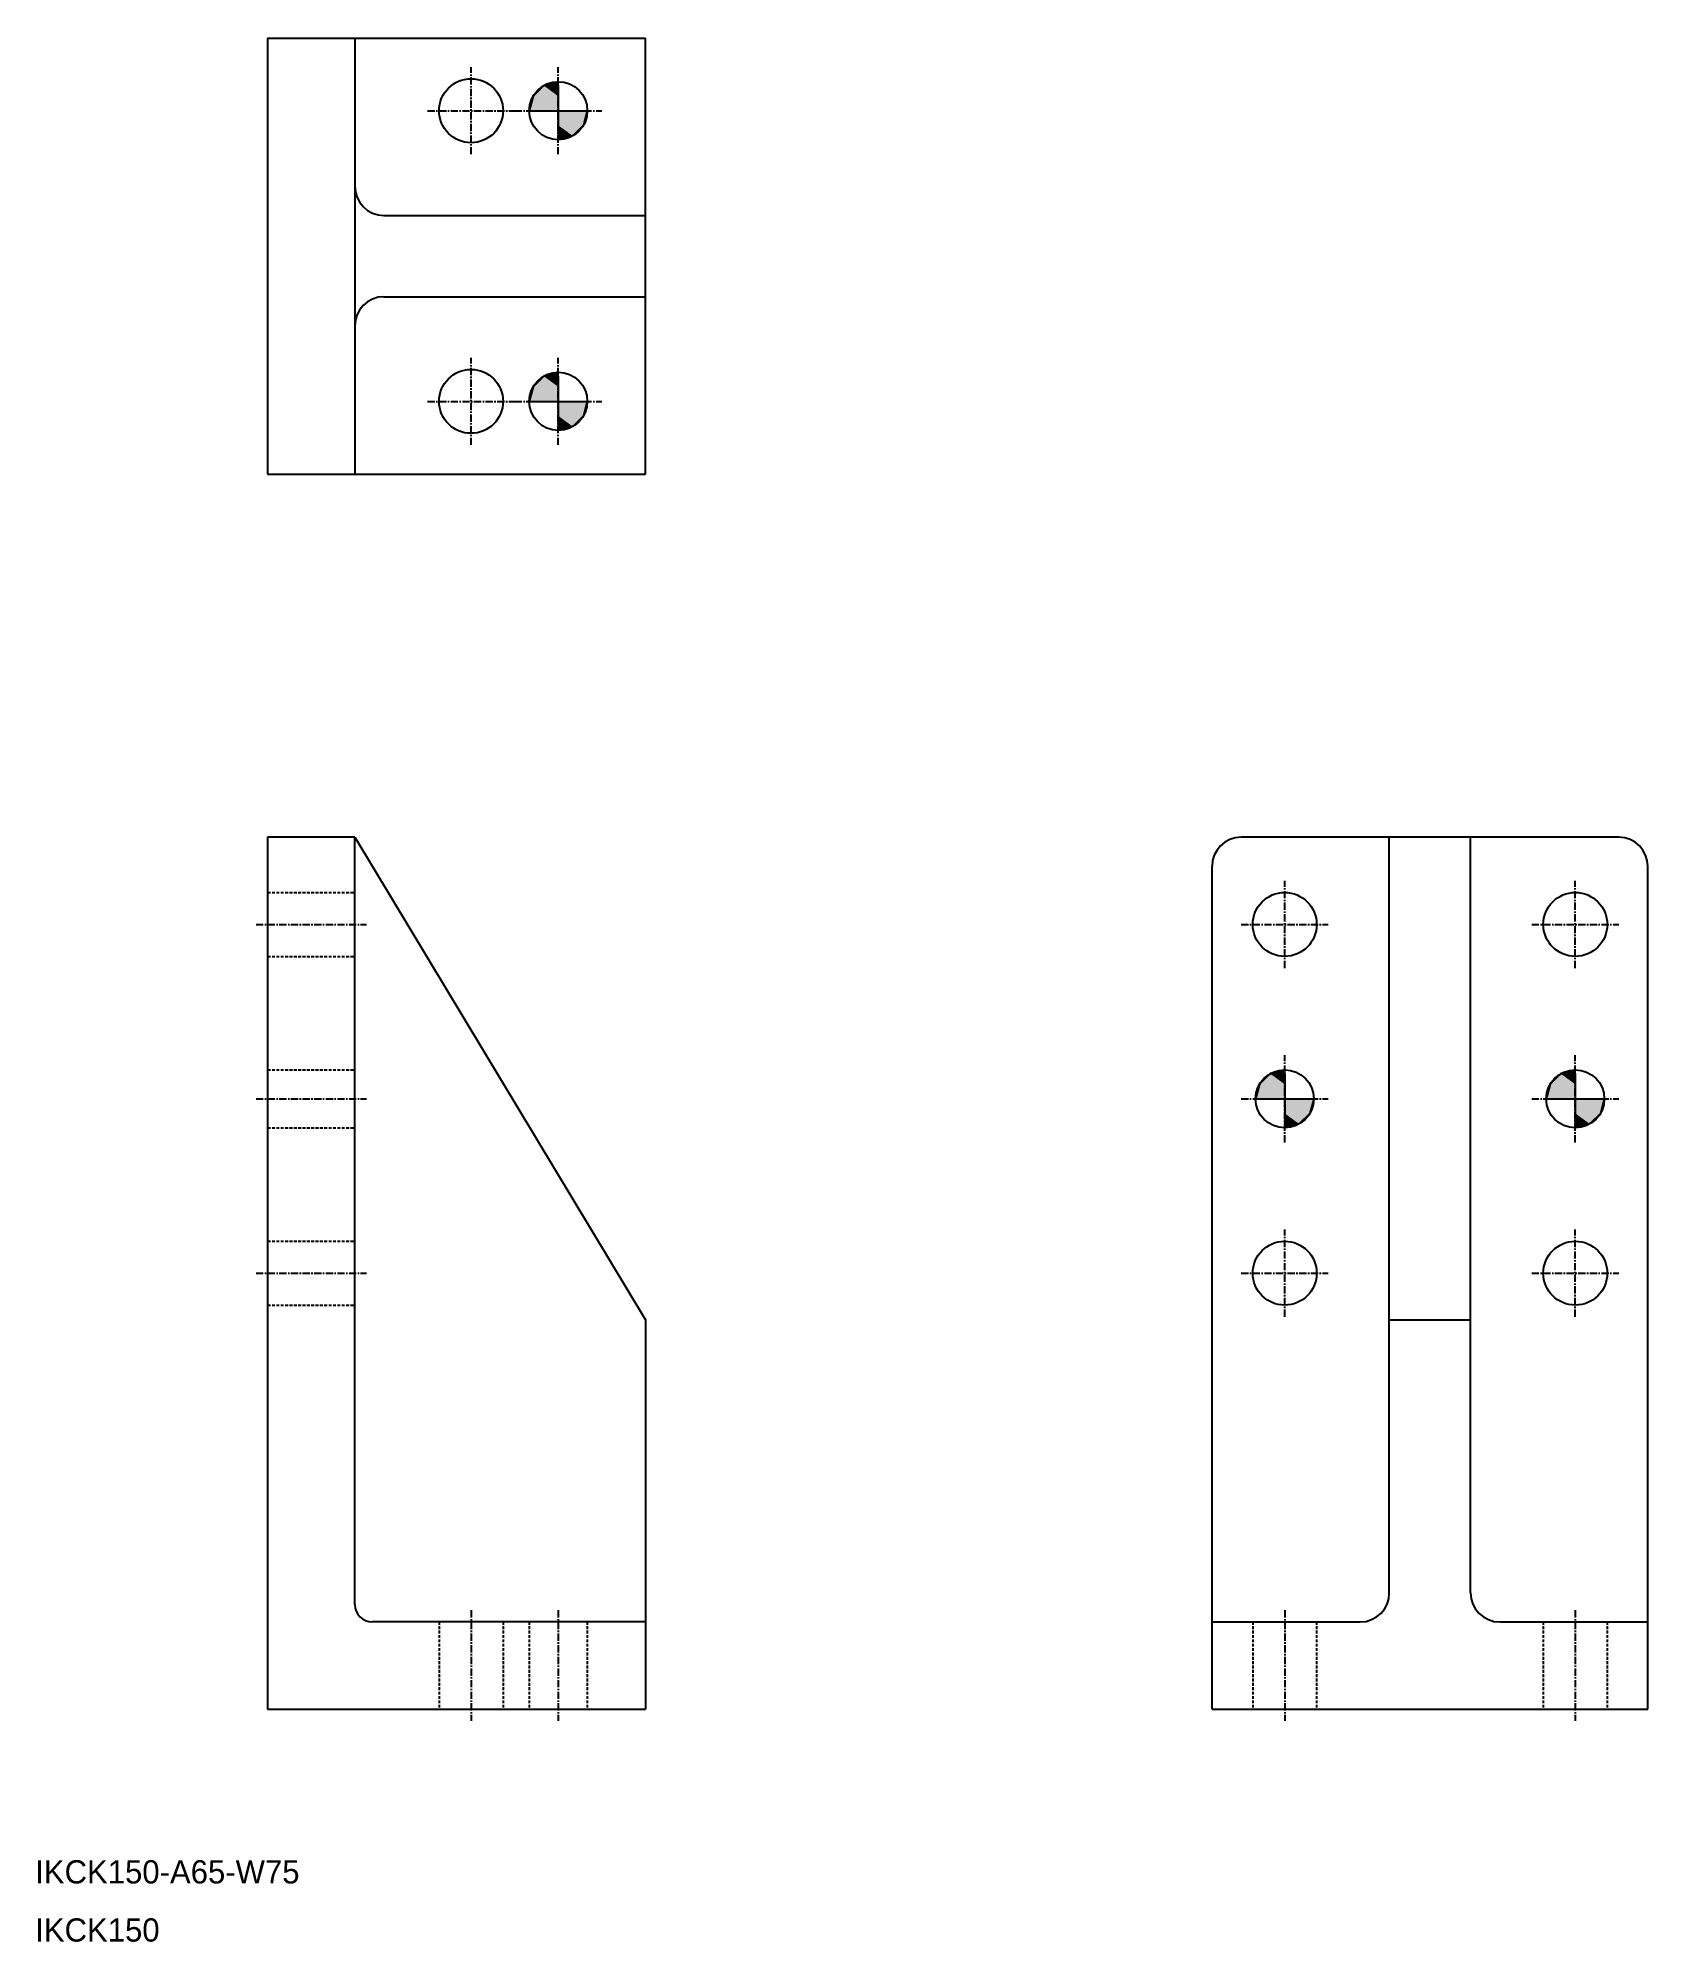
# Model space of a CAD drawing. Extents: x 21 to 298, y 163 to 490.
import ezdxf

# ---------------------------------------------------------------- set-up
doc = ezdxf.new("R2010")
doc.units = 0
doc.linetypes.add('CENTER', pattern=[2, 1.25, -0.25, 0.25, -0.25])
doc.linetypes.add('DASHED', pattern=[0.75, 0.5, -0.25])
doc.layers.get('0').update_dxf_attribs({"linetype": 'CONTINUOUS'})
doc.layers.add('CENTER', color=1, linetype='CENTER')

# ---------------------------------------------------------------- blocks, each defined once
blk = doc.blocks.new('*U13')
at = {"color": 7, "linetype": 'CONTINUOUS'}
for p, q in [((108, 481.93), (106.17, 480.1)), ((110.5, 482.6), (108, 481.93)), ((110.5, 481.93), (110.5, 482.6)), ((110.5, 481.93), (110.5, 480.1)), ((106.17, 480.1), (105.5, 477.6)), ((110.5, 480.1), (110.5, 477.6)), ((105.5, 477.6), (110.5, 477.6)), ((110.5, 477.6), (115.5, 477.6)), ((110.5, 477.6), (110.5, 475.1)), ((110.5, 475.1), (110.5, 473.27)), ((114.83, 475.1), (113, 473.27)), ((115.5, 477.6), (114.83, 475.1)), ((113, 473.27), (110.5, 472.6)), ((110.5, 472.6), (110.5, 473.27))]:
    blk.add_line(p, q, dxfattribs=at)
for points in [[(108, 481.93), (106.17, 480.1), (110.5, 480.1)], [(110.5, 482.6), (108, 481.93), (110.5, 481.93)], [(106.17, 480.1), (105.5, 477.6), (110.5, 477.6)], [(105.5, 477.6), (105.5, 477.6), (110.5, 477.6)], [(110.5, 477.6), (110.5, 477.6), (115.5, 477.6)], [(110.5, 477.6), (110.5, 475.1), (114.83, 475.1)], [(110.5, 475.1), (110.5, 473.27), (113, 473.27)]]:
    blk.add_solid(points, dxfattribs=at)
at = {"color": 7, "linetype": 'CONTINUOUS', "extrusion": (0, 0, -1)}
for points in [[(-108, 481.93), (-110.5, 481.93), (-110.5, 480.1)], [(-106.17, 480.1), (-110.5, 480.1), (-110.5, 477.6)], [(-110.5, 477.6), (-115.5, 477.6), (-114.83, 475.1)], [(-110.5, 475.1), (-114.83, 475.1), (-113, 473.27)], [(-110.5, 473.27), (-113, 473.27), (-110.5, 472.6)]]:
    blk.add_solid(points, dxfattribs=at)
blk = doc.blocks.new('*U14')
at = {"color": 7, "linetype": 'CONTINUOUS'}
for p, q in [((110.5, 432.6), (108, 431.93)), ((110.5, 431.93), (110.5, 432.6)), ((106.17, 430.1), (105.5, 427.6)), ((108, 431.93), (106.17, 430.1)), ((110.5, 431.93), (110.5, 430.1)), ((110.5, 430.1), (110.5, 427.6)), ((105.5, 427.6), (110.5, 427.6)), ((110.5, 427.6), (115.5, 427.6)), ((110.5, 427.6), (110.5, 425.1)), ((115.5, 427.6), (114.83, 425.1)), ((110.5, 425.1), (110.5, 423.27)), ((113, 423.27), (110.5, 422.6)), ((110.5, 422.6), (110.5, 423.27)), ((114.83, 425.1), (113, 423.27))]:
    blk.add_line(p, q, dxfattribs=at)
for points in [[(110.5, 432.6), (108, 431.93), (110.5, 431.93)], [(106.17, 430.1), (105.5, 427.6), (110.5, 427.6)], [(108, 431.93), (106.17, 430.1), (110.5, 430.1)], [(105.5, 427.6), (105.5, 427.6), (110.5, 427.6)], [(110.5, 427.6), (110.5, 427.6), (115.5, 427.6)], [(110.5, 427.6), (110.5, 425.1), (114.83, 425.1)], [(110.5, 425.1), (110.5, 423.27), (113, 423.27)]]:
    blk.add_solid(points, dxfattribs=at)
at = {"color": 7, "linetype": 'CONTINUOUS', "extrusion": (0, 0, -1)}
for points in [[(-106.17, 430.1), (-110.5, 430.1), (-110.5, 427.6)], [(-108, 431.93), (-110.5, 431.93), (-110.5, 430.1)], [(-110.5, 427.6), (-115.5, 427.6), (-114.83, 425.1)], [(-110.5, 425.1), (-114.83, 425.1), (-113, 423.27)], [(-110.5, 423.27), (-113, 423.27), (-110.5, 422.6)]]:
    blk.add_solid(points, dxfattribs=at)
blk = doc.blocks.new('*U15')
at = {"color": 7, "linetype": 'CONTINUOUS'}
for p, q in [((233, 311.93), (231.17, 310.1)), ((235.5, 312.6), (233, 311.93)), ((235.5, 311.93), (235.5, 312.6)), ((235.5, 311.93), (235.5, 310.1)), ((231.17, 310.1), (230.5, 307.6)), ((235.5, 310.1), (235.5, 307.6)), ((230.5, 307.6), (235.5, 307.6)), ((235.5, 307.6), (240.5, 307.6)), ((235.5, 307.6), (235.5, 305.1)), ((235.5, 305.1), (235.5, 303.27)), ((239.83, 305.1), (238, 303.27)), ((240.5, 307.6), (239.83, 305.1)), ((238, 303.27), (235.5, 302.6)), ((235.5, 302.6), (235.5, 303.27))]:
    blk.add_line(p, q, dxfattribs=at)
for points in [[(233, 311.93), (231.17, 310.1), (235.5, 310.1)], [(235.5, 312.6), (233, 311.93), (235.5, 311.93)], [(231.17, 310.1), (230.5, 307.6), (235.5, 307.6)], [(230.5, 307.6), (230.5, 307.6), (235.5, 307.6)], [(235.5, 307.6), (235.5, 307.6), (240.5, 307.6)], [(235.5, 307.6), (235.5, 305.1), (239.83, 305.1)], [(235.5, 305.1), (235.5, 303.27), (238, 303.27)]]:
    blk.add_solid(points, dxfattribs=at)
at = {"color": 7, "linetype": 'CONTINUOUS', "extrusion": (0, 0, -1)}
for points in [[(-233, 311.93), (-235.5, 311.93), (-235.5, 310.1)], [(-231.17, 310.1), (-235.5, 310.1), (-235.5, 307.6)], [(-235.5, 307.6), (-240.5, 307.6), (-239.83, 305.1)], [(-235.5, 305.1), (-239.83, 305.1), (-238, 303.27)], [(-235.5, 303.27), (-238, 303.27), (-235.5, 302.6)]]:
    blk.add_solid(points, dxfattribs=at)
blk = doc.blocks.new('*U16')
at = {"color": 7, "linetype": 'CONTINUOUS'}
for p, q in [((283, 311.93), (281.17, 310.1)), ((285.5, 312.6), (283, 311.93)), ((285.5, 311.93), (285.5, 312.6)), ((285.5, 311.93), (285.5, 310.1)), ((281.17, 310.1), (280.5, 307.6)), ((285.5, 310.1), (285.5, 307.6)), ((280.5, 307.6), (285.5, 307.6)), ((285.5, 307.6), (290.5, 307.6)), ((285.5, 307.6), (285.5, 305.1)), ((285.5, 305.1), (285.5, 303.27)), ((289.83, 305.1), (288, 303.27)), ((290.5, 307.6), (289.83, 305.1)), ((288, 303.27), (285.5, 302.6)), ((285.5, 302.6), (285.5, 303.27))]:
    blk.add_line(p, q, dxfattribs=at)
for points in [[(283, 311.93), (281.17, 310.1), (285.5, 310.1)], [(285.5, 312.6), (283, 311.93), (285.5, 311.93)], [(281.17, 310.1), (280.5, 307.6), (285.5, 307.6)], [(280.5, 307.6), (280.5, 307.6), (285.5, 307.6)], [(285.5, 307.6), (285.5, 307.6), (290.5, 307.6)], [(285.5, 307.6), (285.5, 305.1), (289.83, 305.1)], [(285.5, 305.1), (285.5, 303.27), (288, 303.27)]]:
    blk.add_solid(points, dxfattribs=at)
at = {"color": 7, "linetype": 'CONTINUOUS', "extrusion": (0, 0, -1)}
for points in [[(-283, 311.93), (-285.5, 311.93), (-285.5, 310.1)], [(-281.17, 310.1), (-285.5, 310.1), (-285.5, 307.6)], [(-285.5, 307.6), (-290.5, 307.6), (-289.83, 305.1)], [(-285.5, 305.1), (-289.83, 305.1), (-288, 303.27)], [(-285.5, 303.27), (-288, 303.27), (-285.5, 302.6)]]:
    blk.add_solid(points, dxfattribs=at)

msp = doc.modelspace()

# ---------------------------------------------------------------- linework, layer by layer
at = {"color": 7, "linetype": 'CONTINUOUS'}
for p, q in [((60.5, 490.1), (125.5, 490.1)), ((60.5, 490.1), (60.5, 415.1)), ((75.5, 490.1), (75.5, 415.1)), ((125.5, 415.1), (125.5, 490.1)), ((80.5, 459.6), (125.5, 459.6)), ((80.5, 445.6), (125.5, 445.6)), ((60.5, 415.1), (125.5, 415.1)), ((60.5, 352.6), (60.5, 202.6)), ((75.5, 352.6), (60.5, 352.6)), ((75.5, 352.6), (125.5, 269.55)), ((75.5, 220.6), (75.5, 352.6)), ((293, 352.6), (228, 352.6)), ((253.5, 222.6), (253.5, 352.6)), ((267.5, 222.6), (267.5, 352.6)), ((223, 202.6), (223, 347.6)), ((298, 202.6), (298, 347.6)), ((125.5, 269.55), (125.5, 202.6)), ((253.5, 269.55), (267.5, 269.55)), ((125.5, 217.6), (78.5, 217.6)), ((223, 217.6), (248.5, 217.6)), ((272.5, 217.6), (298, 217.6)), ((60.5, 202.6), (125.5, 202.6)), ((223, 202.6), (298, 202.6))]:
    msp.add_line(p, q, dxfattribs=at)
at = {"color": 3, "linetype": 'DASHED'}
for p, q in [((60.5, 343.1), (75.5, 343.1)), ((60.5, 332.1), (75.5, 332.1)), ((60.5, 312.6), (75.5, 312.6)), ((60.5, 302.6), (75.5, 302.6)), ((60.5, 283.1), (75.5, 283.1)), ((60.5, 272.1), (75.5, 272.1)), ((90, 217.6), (90, 202.6)), ((101, 217.6), (101, 202.6)), ((105.5, 217.6), (105.5, 202.6)), ((115.5, 217.6), (115.5, 202.6)), ((230, 217.6), (230, 202.6)), ((241, 217.6), (241, 202.6)), ((280, 217.6), (280, 202.6)), ((291, 217.6), (291, 202.6))]:
    msp.add_line(p, q, dxfattribs=at)
at = {"color": 7, "linetype": 'CONTINUOUS'}
for centre, radius in [((95.5, 477.6), 5.5), ((110.5, 477.6), 5), ((95.5, 427.6), 5.5), ((110.5, 427.6), 5), ((235.5, 337.6), 5.5), ((285.5, 337.6), 5.5), ((235.5, 307.6), 5), ((285.5, 307.6), 5), ((235.5, 277.6), 5.5), ((285.5, 277.6), 5.5)]:
    msp.add_circle(centre, radius, dxfattribs=at)
for centre, radius, start, end in [((80.5, 464.6), 5, 180, 270), ((80.5, 440.6), 5, 90, 180), ((228, 347.6), 5, 90, 180), ((293, 347.6), 5, 0, 90), ((78.5, 220.6), 3, 180, 270), ((248.5, 222.6), 5, 270, 0), ((272.5, 222.6), 5, 180, 270)]:
    msp.add_arc(centre, radius, start, end, dxfattribs=at)
at = {"layer": 'CENTER', "color": 1, "linetype": 'CENTER'}
for p, q in [((95.5, 470.1), (95.5, 485.1)), ((110.5, 470.1), (110.5, 485.1)), ((88, 477.6), (103, 477.6)), ((103, 477.6), (118, 477.6)), ((95.5, 420.1), (95.5, 435.1)), ((110.5, 420.1), (110.5, 435.1)), ((88, 427.6), (103, 427.6)), ((103, 427.6), (118, 427.6)), ((235.5, 330.1), (235.5, 345.1)), ((285.5, 330.1), (285.5, 345.1)), ((58.5, 337.6), (77.5, 337.6)), ((228, 337.6), (243, 337.6)), ((278, 337.6), (293, 337.6)), ((235.5, 300.1), (235.5, 315.1)), ((285.5, 300.1), (285.5, 315.1)), ((58.5, 307.6), (77.5, 307.6)), ((228, 307.6), (243, 307.6)), ((278, 307.6), (293, 307.6)), ((235.5, 270.1), (235.5, 285.1)), ((285.5, 270.1), (285.5, 285.1)), ((58.5, 277.6), (77.5, 277.6)), ((228, 277.6), (243, 277.6)), ((278, 277.6), (293, 277.6)), ((95.5, 219.6), (95.5, 200.6)), ((110.5, 219.6), (110.5, 200.6)), ((235.5, 219.6), (235.5, 200.6)), ((285.5, 219.6), (285.5, 200.6))]:
    msp.add_line(p, q, dxfattribs=at)

# ---------------------------------------------------------------- block references
at = {"color": 7, "linetype": 'CONTINUOUS'}
for name in ['*U13', '*U14', '*U15', '*U16']:
    msp.add_blockref(name, (0, 0), dxfattribs=at)

# ---------------------------------------------------------------- texts
for s, p in [('IKCK150-A65-W75', (20.5, 172.6)), ('IKCK150', (20.5, 162.6))]:
    msp.add_text(s, height=4, dxfattribs=at).set_placement(p)

doc.saveas('drawing.dxf')
